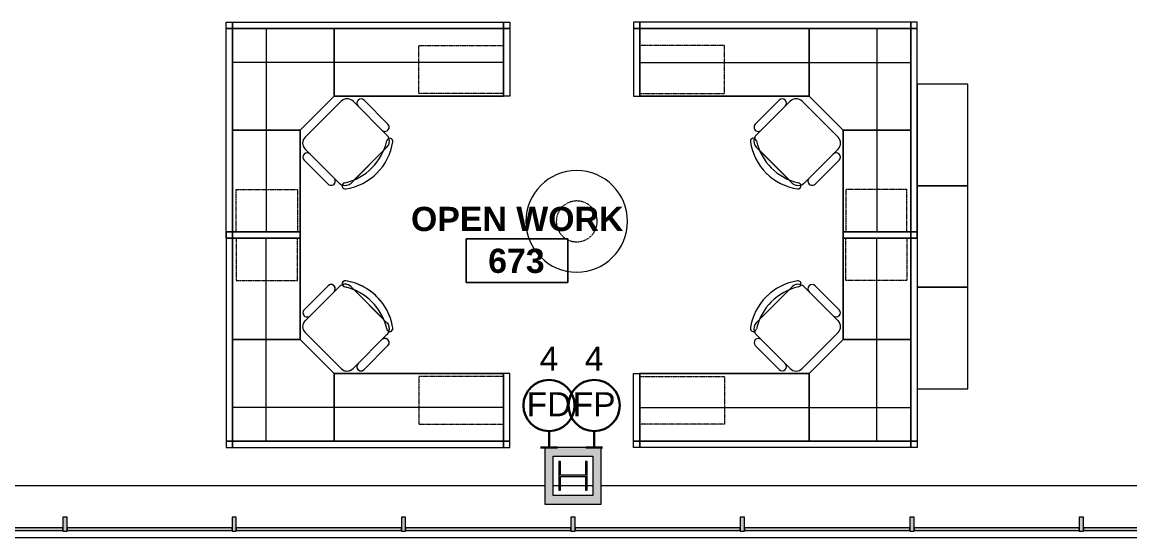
# Model space of a CAD drawing. Header units: inches. Extents: x -1180 to 2011, y -268 to 2143.
# Drawn here: x 467.8 to 860.3, y 717.9 to 900.7 of the extents above; entities that cross this region are included whole.
import ezdxf

# ---------------------------------------------------------------- set-up
doc = ezdxf.new("R2010")
doc.units = ezdxf.units.IN
doc.header["$MEASUREMENT"] = 0
for name, pattern in [('Hidden', [0.28125, 0.1875, -0.09375]), ('Hidden2', [0.140625, 0.09375, -0.046875]), ('Steelcase Hidden Line', [0.117188, 0.078125, -0.039062])]:
    doc.linetypes.add(name, pattern=pattern)
for name, color, linetype, lineweight in [('A-ANNO-NOTE', 131, 'Continuous', 13), ('A-AREA-IDEN', 2, 'Continuous', 9), ('A-GLAZ-CURT', 52, 'Continuous', 9), ('A-GLAZ-CWMG', 51, 'Continuous', 13), ('A-WALL', 113, 'Continuous', 13), ('A-WALL-PATT', 111, 'Continuous', 13), ('I-FURN', 30, 'Continuous', 9), ('I-FURN-PNLS', 30, 'Continuous', 9), ('I-WALL', 2, 'Continuous', 13), ('S-COLS', 52, 'Continuous', 13)]:
    doc.layers.add(name, color=color, linetype=linetype, lineweight=lineweight)
doc.styles.add('Swis721 Lt BT', font='swissl.ttf', dxfattribs={"height": 8.514638})
doc.styles.add('Swis721 Lt BT_B', font='', dxfattribs={"height": 8.583975})
doc.styles.get('Swis721 Lt BT_B').set_extended_font_data('Swis721 Lt BT', bold=True)

# ---------------------------------------------------------------- blocks, each defined once
blk = doc.blocks.new('HP-Bearing Pile-Column - HP10X57-5580024-6TH FLOOR POWER _ SIGNAL')
at = {"layer": 'S-COLS', "lineweight": 9}
blk.add_hatch(color=7, dxfattribs=at).paths.add_polyline_path([(-5.1, 5), (-5.1, 4.435), (-0.2825, 4.435), (-0.2825, -4.435), (-5.1, -4.435), (-5.1, -5), (5.1, -5), (5.1, -4.435), (0.2825, -4.435), (0.2825, 4.435), (5.1, 4.435), (5.1, 5), (-4.9623, 5)], flags=0)
at = {"layer": 'S-COLS', "color": 8, "lineweight": 20}
for p, q in [((5.1, 5), (-5.1, 5)), ((-5.1, 5), (-5.1, 4.435)), ((-5.1, 4.435), (-0.2825, 4.435)), ((-0.2825, 4.435), (-0.2825, -4.435)), ((0.2825, -4.435), (0.2825, 4.435)), ((0.2825, 4.435), (5.1, 4.435)), ((5.1, 4.435), (5.1, 5)), ((-0.2825, -4.435), (-5.1, -4.435)), ((-5.1, -4.435), (-5.1, -5)), ((-5.1, -5), (5.1, -5)), ((5.1, -4.435), (0.2825, -4.435)), ((5.1, -5), (5.1, -4.435))]:
    blk.add_line(p, q, dxfattribs=at)
blk = doc.blocks.new('System Panel - Glazed-5268268-6TH FLOOR POWER _ SIGNAL')
at = {"layer": 'A-GLAZ-CURT'}
blk.add_hatch(color=7, dxfattribs=at).paths.add_polyline_path([(-29.25, 1.75), (-29.25, 0.75), (29.25, 0.75), (29.25, 1.75)], flags=0)
at = {"layer": 'A-GLAZ-CURT', "color": 8, "lineweight": 20}
for p, q in [((29.25, 1.75), (-29.25, 1.75)), ((-29.25, 1.75), (-29.25, 0.75)), ((-29.25, 0.75), (29.25, 0.75)), ((29.25, 0.75), (29.25, 1.75))]:
    blk.add_line(p, q, dxfattribs=at)
blk = doc.blocks.new('System Panel - Glazed-5268278-6TH FLOOR POWER _ SIGNAL')
at = {"layer": 'A-GLAZ-CURT'}
blk.add_hatch(color=7, dxfattribs=at).paths.add_polyline_path([(-29.28, 1.75), (-29.28, 0.75), (29.28, 0.75), (29.28, 1.75), (-23.03, 1.75)], flags=0)
at = {"layer": 'A-GLAZ-CURT', "color": 8, "lineweight": 20}
for p, q in [((29.28, 1.75), (-29.28, 1.75)), ((-29.28, 1.75), (-29.28, 0.75)), ((-29.28, 0.75), (29.28, 0.75)), ((29.28, 0.75), (29.28, 1.75))]:
    blk.add_line(p, q, dxfattribs=at)
blk = doc.blocks.new('System Panel - Glazed-5268279-6TH FLOOR POWER _ SIGNAL')
at = {"layer": 'A-GLAZ-CURT'}
blk.add_hatch(color=7, dxfattribs=at).paths.add_polyline_path([(-18.4, 1.75), (-29.29, 1.75), (-29.29, 0.75), (29.29, 0.75), (29.29, 1.75)], flags=0)
at = {"layer": 'A-GLAZ-CURT', "color": 8, "lineweight": 20}
for p, q in [((29.29, 1.75), (-29.29, 1.75)), ((-29.29, 1.75), (-29.29, 0.75)), ((-29.29, 0.75), (29.29, 0.75)), ((29.29, 0.75), (29.29, 1.75))]:
    blk.add_line(p, q, dxfattribs=at)
blk = doc.blocks.new('System Panel - Glazed-5268280-6TH FLOOR POWER _ SIGNAL')
at = {"layer": 'A-GLAZ-CURT'}
blk.add_hatch(color=7, dxfattribs=at).paths.add_polyline_path([(-29.29, 1.75), (-29.29, 0.75), (29.29, 0.75), (29.29, 1.75)], flags=0)
at = {"layer": 'A-GLAZ-CURT', "color": 8, "lineweight": 20}
for p, q in [((29.29, 1.75), (-29.29, 1.75)), ((-29.29, 1.75), (-29.29, 0.75)), ((-29.29, 0.75), (29.29, 0.75)), ((29.29, 0.75), (29.29, 1.75))]:
    blk.add_line(p, q, dxfattribs=at)
blk = doc.blocks.new('Rectangular Mullion - 1_5_ x 2_5_ rectangular-5268262-6TH FLOOR POWER _ SIGNAL')
at = {"layer": 'A-GLAZ-CWMG', "lineweight": 9}
blk.add_hatch(color=7, dxfattribs=at).paths.add_polyline_path([(0.75, -2), (-0.75, -2), (-0.75, 3), (0.75, 3), (0.75, -1.75)], flags=0)
at = {"layer": 'A-GLAZ-CWMG', "color": 8, "lineweight": 20}
for p, q in [((-0.75, 3), (0.75, 3)), ((-0.75, -2), (-0.75, 3)), ((0.75, 3), (0.75, -2)), ((0.75, -2), (-0.75, -2))]:
    blk.add_line(p, q, dxfattribs=at)
blk = doc.blocks.new('F-Workstation - Generic Typical - F-Workstation - Generic Typical-V89-6TH FLOOR POWER _ SIGNAL')
at = {"layer": 'I-FURN'}
for p, q in [((25.76, -38.49), (38.49, -25.76)), ((38.49, -25.76), (25.76, -38.49)), ((25.76, -38.49), (38.49, -25.76)), ((42.73, -25.76), (54.75, -37.78)), ((44.5, -27.53), (42.73, -25.76)), ((42.73, -25.76), (44.5, -27.53)), ((46.62, -25.4), (55.1, -33.89)), ((55.1, -33.89), (46.62, -25.4)), ((46.62, -25.4), (55.1, -33.89)), ((44.5, -27.53), (52.98, -36.01)), ((52.98, -36.01), (44.5, -27.53)), ((52.98, -36.01), (44.5, -27.53)), ((44.5, -27.53), (52.98, -36.01)), ((54.75, -37.78), (52.98, -36.01)), ((52.98, -36.01), (54.75, -37.78)), ((37.78, -54.75), (25.76, -42.73)), ((25.76, -42.73), (27.53, -44.5)), ((27.53, -44.5), (25.76, -42.73)), ((53.65, -43.12), (43.12, -53.65)), ((53.57, -43.2), (54.75, -42.02)), ((54.75, -42.02), (53.57, -43.2)), ((33.89, -55.1), (25.4, -46.62)), ((25.4, -46.62), (33.89, -55.1)), ((33.89, -55.1), (25.4, -46.62)), ((36.01, -52.98), (27.53, -44.5)), ((27.53, -44.5), (36.01, -52.98)), ((27.53, -44.5), (36.01, -52.98)), ((36.01, -52.98), (27.53, -44.5)), ((43.2, -53.57), (53.57, -43.2)), ((53.57, -43.2), (43.2, -53.57)), ((36.01, -52.98), (37.78, -54.75)), ((37.78, -54.75), (36.01, -52.98)), ((42.02, -54.75), (43.2, -53.57)), ((43.2, -53.57), (42.02, -54.75))]:
    blk.add_line(p, q, dxfattribs=at)
for centre, radius, start, end in [((40.61, -27.88), 3, 45, 135), ((40.61, -27.88), 3, 45, 135), ((40.61, -27.88), 3, 45, 135), ((45.56, -26.46), 1.5, 45, 225), ((45.56, -26.46), 1.5, 45, 225), ((45.56, -26.46), 1.5, 60, 180), ((45.56, -26.46), 1.5, 180, 195), ((45.56, -26.46), 1.5, 195, 225), ((45.56, -26.46), 1.5, 45, 60), ((54.04, -34.95), 1.5, 225, 45), ((54.04, -34.95), 1.5, 225, 45), ((54.04, -34.95), 1.5, 0, 45), ((54.04, -34.95), 1.5, 330, 0), ((27.88, -40.61), 3, 135, 225), ((27.88, -40.61), 3, 135, 225), ((27.88, -40.61), 3, 135, 210), ((54.04, -34.95), 1.5, 225, 330), ((55.77, -39.97), 1.08, 351.1745, 171.1745), ((55.77, -39.97), 1.08, 351.1745, 171.1745), ((55.77, -39.97), 1.08, 96.1745, 171.1745), ((52.63, -39.9), 3, 18.7164, 45), ((52.63, -39.9), 3, 18.6047, 45), ((52.63, -39.9), 3, 30, 45), ((52.63, -39.9), 3, 315, 18.6047), ((52.63, -39.9), 3, 18.6047, 30), ((52.63, -39.9), 3, 15, 18.6047), ((52.63, -39.9), 3, 0, 15), ((55.77, -39.97), 1.08, 6.1745, 96.1745), ((27.88, -40.61), 3, 210, 225), ((35.53, -35.53), 19.64, 282.5758, 347.4242), ((35.53, -35.53), 19.64, 282.5758, 347.4242), ((37.07, -37.07), 20, 278.8255, 351.1745), ((37.07, -37.07), 20, 278.8255, 351.1745), ((35.53, -35.53), 19.64, 331.2121, 339.3182), ((35.53, -35.53), 19.64, 339.3182, 347.4242), ((52.63, -39.9), 3, 315, 330), ((52.63, -39.9), 3, 330, 345), ((52.63, -39.9), 3, 345, 0), ((37.07, -37.07), 20, 342.1309, 351.1745), ((55.77, -39.97), 1.08, 351.1745, 6.1745), ((26.46, -45.56), 1.5, 45, 225), ((26.46, -45.56), 1.5, 45, 225), ((26.46, -45.56), 1.5, 45, 210), ((26.46, -45.56), 1.5, 210, 225), ((35.53, -35.53), 19.64, 323.1061, 331.2121), ((37.07, -37.07), 20, 324.0436, 333.0873), ((37.07, -37.07), 20, 333.0873, 342.1309), ((35.53, -35.53), 19.64, 306.8939, 315), ((35.53, -35.53), 19.64, 315, 323.1061), ((37.07, -37.07), 20, 315, 324.0436), ((34.95, -54.04), 1.5, 225, 45), ((34.95, -54.04), 1.5, 225, 45), ((34.95, -54.04), 1.5, 0, 45), ((34.95, -54.04), 1.5, 315, 330), ((34.95, -54.04), 1.5, 330, 0), ((39.9, -52.63), 3, 225, 251.2836), ((39.9, -52.63), 3, 225, 251.3953), ((39.9, -52.63), 3, 225, 240), ((39.97, -55.77), 1.08, 98.8255, 278.8255), ((39.97, -55.77), 1.08, 98.8255, 278.8255), ((39.97, -55.77), 1.08, 128.8255, 188.8255), ((39.9, -52.63), 3, 251.3953, 315), ((39.97, -55.77), 1.08, 113.8255, 128.8255), ((39.97, -55.77), 1.08, 98.8255, 113.8255), ((35.53, -35.53), 19.64, 282.5758, 306.8939), ((39.9, -52.63), 3, 270, 315), ((37.07, -37.07), 20, 278.8255, 305.9564), ((37.07, -37.07), 20, 305.9564, 315), ((34.95, -54.04), 1.5, 225, 285), ((34.95, -54.04), 1.5, 285, 300), ((34.95, -54.04), 1.5, 300, 315), ((39.9, -52.63), 3, 240, 251.3953), ((39.97, -55.77), 1.08, 188.8255, 203.8255), ((39.9, -52.63), 3, 251.3953, 270), ((39.97, -55.77), 1.08, 203.8255, 218.8255), ((39.97, -55.77), 1.08, 218.8255, 248.8255), ((39.97, -55.77), 1.08, 248.8255, 263.8255), ((39.97, -55.77), 1.08, 263.8255, 278.8255)]:
    blk.add_arc(centre, radius, start, end, dxfattribs=at)
at = {"layer": 'I-FURN-PNLS'}
for p, q in [((-2.25, 2.25), (-2.25, 0)), ((0, 2.25), (-2.25, 2.25)), ((-2.25, 0), (0, 0)), ((0, 0), (-2.25, 0)), ((-2.25, 0), (-2.25, -96)), ((0, 0), (0, 2.25)), ((72, 2.25), (0, 2.25)), ((0, 2.25), (0, 0)), ((0, 0), (72, 0)), ((0, -96), (0, 0)), ((0, 0), (0, -36)), ((36, 0), (0, 0)), ((0, 0), (0, -36)), ((36, 0), (0, 0)), ((0, 0), (36, 0)), ((0, -36), (0, 0)), ((72, 0), (36, 0)), ((36, 0), (36, -24)), ((36, -24), (36, 0)), ((36, -24), (36, 0)), ((36, 0), (36, -24)), ((72, 0), (36, 0)), ((36, 0), (36, -24)), ((36, -24), (36, 0)), ((36, 0), (72, 0)), ((72, 2.25), (72, 0)), ((74.25, 2.25), (72, 2.25)), ((72, 0), (72, 2.25)), ((72, -24), (72, 0)), ((72, 0), (74.25, 0)), ((74.25, 0), (72, 0)), ((72, 0), (72, -24)), ((72, -24), (72, 0)), ((72, 0), (72, -24)), ((74.25, 0), (74.25, 2.25)), ((74.25, -24), (74.25, 0)), ((24, -36), (36, -24)), ((24, -36), (36, -24)), ((36, -24), (24, -36)), ((36, -24), (72, -24)), ((36, -24), (72, -24)), ((72, -24), (36, -24)), ((57, -24), (72, -24)), ((72, -24), (74.25, -24)), ((24, -36), (0, -36)), ((0, -36), (0, -96)), ((0, -36), (24, -36)), ((0, -36), (24, -36)), ((24, -36), (0, -36)), ((24, -36), (0, -36)), ((0, -36), (0, -96)), ((0, -96), (0, -36)), ((0, -36), (24, -36)), ((24, -96), (24, -36)), ((24, -96), (24, -36)), ((24, -36), (24, -96)), ((24, -96), (24, -66)), ((-2.25, -96), (-2.25, -98.25)), ((0, -96), (-2.25, -96)), ((-2.25, -96), (0, -96)), ((0, -96), (24, -96)), ((0, -98.25), (0, -96)), ((24, -96), (0, -96)), ((0, -96), (0, -98.25)), ((0, -96), (24, -96)), ((24, -96), (0, -96)), ((24, -98.25), (24, -96)), ((-2.25, -98.25), (0, -98.25)), ((0, -98.25), (24, -98.25))]:
    blk.add_line(p, q, dxfattribs=at)
at = {"layer": 'I-FURN-PNLS', "linetype": 'Hidden'}
for p, q in [((12, -96), (12, 0)), ((0, -12), (72, -12))]:
    blk.add_line(p, q, dxfattribs=at)
at = {"layer": 'I-FURN-PNLS', "linetype": 'Hidden2'}
for p, q in [((57, -1.37), (57, -23)), ((72, -1.37), (57, -1.37)), ((72, -23), (72, -1.37)), ((57, -23), (72, -23)), ((23, -66), (6, -66)), ((6, -66), (6, -96)), ((23, -96), (23, -66)), ((6, -96), (23, -96))]:
    blk.add_line(p, q, dxfattribs=at)
blk = doc.blocks.new('F-Workstation - Generic Typical - F-Workstation - Generic Typical-V99-6TH FLOOR POWER _ SIGNAL')
at = {"layer": 'I-FURN'}
for p, q in [((33.89, 55.1), (25.4, 46.62)), ((33.89, 55.1), (25.4, 46.62)), ((25.4, 46.62), (33.89, 55.1)), ((37.78, 54.75), (25.76, 42.73)), ((27.53, 44.5), (36.01, 52.98)), ((36.01, 52.98), (27.53, 44.5)), ((36.01, 52.98), (27.53, 44.5)), ((27.53, 44.5), (36.01, 52.98)), ((37.78, 54.75), (36.01, 52.98)), ((36.01, 52.98), (37.78, 54.75)), ((43.2, 53.57), (42.02, 54.75)), ((42.02, 54.75), (43.2, 53.57)), ((53.65, 43.12), (43.12, 53.65)), ((53.57, 43.2), (43.2, 53.57)), ((43.2, 53.57), (53.57, 43.2)), ((27.53, 44.5), (25.76, 42.73)), ((25.76, 42.73), (27.53, 44.5)), ((54.75, 42.02), (53.57, 43.2)), ((53.57, 43.2), (54.75, 42.02)), ((25.76, 38.49), (38.49, 25.76)), ((25.76, 38.49), (38.49, 25.76)), ((38.49, 25.76), (25.76, 38.49)), ((42.73, 25.76), (54.75, 37.78)), ((52.98, 36.01), (44.5, 27.53)), ((44.5, 27.53), (52.98, 36.01)), ((44.5, 27.53), (52.98, 36.01)), ((52.98, 36.01), (44.5, 27.53)), ((52.98, 36.01), (54.75, 37.78)), ((54.75, 37.78), (52.98, 36.01)), ((46.62, 25.4), (55.1, 33.89)), ((46.62, 25.4), (55.1, 33.89)), ((55.1, 33.89), (46.62, 25.4)), ((42.73, 25.76), (44.5, 27.53)), ((44.5, 27.53), (42.73, 25.76))]:
    blk.add_line(p, q, dxfattribs=at)
for centre, radius, start, end in [((34.95, 54.04), 1.5, 315, 135), ((34.95, 54.04), 1.5, 315, 135), ((34.95, 54.04), 1.5, 315, 135), ((39.9, 52.63), 3, 108.7164, 135), ((39.9, 52.63), 3, 108.6047, 135), ((39.9, 52.63), 3, 108.6047, 135), ((39.97, 55.77), 1.08, 81.1745, 261.1745), ((39.97, 55.77), 1.08, 81.1745, 261.1745), ((39.97, 55.77), 1.08, 81.1745, 261.1745), ((39.9, 52.63), 3, 45, 108.6047), ((39.9, 52.63), 3, 45, 108.6047), ((37.07, 37.07), 20, 8.8255, 81.1745), ((37.07, 37.07), 20, 8.8255, 81.1745), ((37.07, 37.07), 20, 8.8255, 81.1745), ((35.53, 35.53), 19.64, 12.5758, 77.4242), ((35.53, 35.53), 19.64, 12.5758, 77.4242), ((35.53, 35.53), 19.64, 12.5758, 77.4242), ((26.46, 45.56), 1.5, 135, 315), ((26.46, 45.56), 1.5, 135, 315), ((26.46, 45.56), 1.5, 135, 315), ((27.88, 40.61), 3, 135, 225), ((27.88, 40.61), 3, 135, 225), ((27.88, 40.61), 3, 135, 225), ((55.77, 39.97), 1.08, 188.8255, 8.8255), ((55.77, 39.97), 1.08, 188.8255, 8.8255), ((55.77, 39.97), 1.08, 188.8255, 8.8255), ((52.63, 39.9), 3, 341.3953, 45), ((52.63, 39.9), 3, 341.3953, 45), ((54.04, 34.95), 1.5, 315, 135), ((54.04, 34.95), 1.5, 315, 135), ((54.04, 34.95), 1.5, 315, 135), ((52.63, 39.9), 3, 315, 341.2836), ((52.63, 39.9), 3, 315, 340.6783), ((52.63, 39.9), 3, 315, 340.6783), ((45.56, 26.46), 1.5, 135, 315), ((45.56, 26.46), 1.5, 135, 315), ((45.56, 26.46), 1.5, 135, 315), ((40.61, 27.88), 3, 225, 315), ((40.61, 27.88), 3, 225, 315), ((40.61, 27.88), 3, 225, 315)]:
    blk.add_arc(centre, radius, start, end, dxfattribs=at)
at = {"layer": 'I-FURN-PNLS'}
for p, q in [((-2.25, 96), (-2.25, 98.25)), ((-2.25, 98.25), (0, 98.25)), ((0, 98.25), (0, 96)), ((0, 96), (0, 98.25)), ((0, 98.25), (24, 98.25)), ((24, 98.25), (24, 96)), ((0, 96), (-2.25, 96)), ((-2.25, 96), (0, 96)), ((-2.25, 0), (-2.25, 96)), ((0, 36), (0, 96)), ((0, 96), (24, 96)), ((0, 96), (0, 0)), ((24, 96), (0, 96)), ((24, 96), (0, 96)), ((0, 96), (0, 36)), ((0, 36), (0, 96)), ((0, 96), (24, 96)), ((24, 96), (24, 36)), ((24, 96), (24, 66)), ((24, 36), (24, 96)), ((24, 96), (24, 36)), ((24, 36), (0, 36)), ((0, 0), (0, 36)), ((0, 36), (24, 36)), ((24, 36), (0, 36)), ((0, 36), (0, 0)), ((0, 0), (0, 36)), ((0, 36), (24, 36)), ((0, 36), (24, 36)), ((24, 36), (0, 36)), ((24, 36), (36, 24)), ((36, 24), (24, 36)), ((24, 36), (36, 24)), ((36, 0), (36, 24)), ((36, 24), (72, 24)), ((36, 24), (36, 0)), ((36, 0), (36, 24)), ((36, 24), (36, 0)), ((72, 24), (36, 24)), ((36, 24), (36, 0)), ((36, 0), (36, 24)), ((36, 24), (72, 24)), ((57, 24), (72, 24)), ((72, 24), (72, 0)), ((72, 24), (74.25, 24)), ((72, 0), (72, 24)), ((72, 0), (72, 24)), ((72, 24), (72, 0)), ((74.25, 24), (74.25, 0)), ((-2.25, -2.25), (-2.25, 0)), ((-2.25, 0), (0, 0)), ((0, 0), (-2.25, 0)), ((0, -2.25), (-2.25, -2.25)), ((0, 0), (0, -2.25)), ((0, -2.25), (0, 0)), ((0, 0), (72, 0)), ((36, 0), (0, 0)), ((0, 0), (36, 0)), ((36, 0), (0, 0)), ((72, -2.25), (0, -2.25)), ((72, 0), (36, 0)), ((36, 0), (72, 0)), ((72, 0), (36, 0)), ((72, -2.25), (72, 0)), ((72, 0), (74.25, 0)), ((72, 0), (72, -2.25)), ((74.25, 0), (72, 0)), ((74.25, -2.25), (72, -2.25)), ((74.25, 0), (74.25, -2.25))]:
    blk.add_line(p, q, dxfattribs=at)
at = {"layer": 'I-FURN-PNLS', "linetype": 'Hidden2'}
for p, q in [((6, 96), (23, 96)), ((6, 66), (6, 96)), ((23, 96), (23, 66)), ((23, 66), (6, 66)), ((57, 1.37), (57, 23)), ((57, 23), (72, 23)), ((72, 23), (72, 1.37)), ((72, 1.37), (57, 1.37))]:
    blk.add_line(p, q, dxfattribs=at)
at = {"layer": 'I-FURN-PNLS', "linetype": 'Hidden'}
for p, q in [((12, 96), (12, 0)), ((0, 12), (72, 12))]:
    blk.add_line(p, q, dxfattribs=at)
blk = doc.blocks.new('F-Workstation - Generic Typical - F-Workstation - Generic Typical-V96-6TH FLOOR POWER _ SIGNAL')
at = {"layer": 'I-FURN'}
for p, q in [((33.89, 55.1), (25.4, 46.62)), ((33.89, 55.1), (25.4, 46.62)), ((25.4, 46.62), (33.89, 55.1)), ((37.78, 54.75), (25.76, 42.73)), ((27.53, 44.5), (36.01, 52.98)), ((36.01, 52.98), (27.53, 44.5)), ((36.01, 52.98), (27.53, 44.5)), ((27.53, 44.5), (36.01, 52.98)), ((37.78, 54.75), (36.01, 52.98)), ((36.01, 52.98), (37.78, 54.75)), ((43.2, 53.57), (42.02, 54.75)), ((42.02, 54.75), (43.2, 53.57)), ((53.65, 43.12), (43.12, 53.65)), ((53.57, 43.2), (43.2, 53.57)), ((43.2, 53.57), (53.57, 43.2)), ((27.53, 44.5), (25.76, 42.73)), ((25.76, 42.73), (27.53, 44.5)), ((54.75, 42.02), (53.57, 43.2)), ((53.57, 43.2), (54.75, 42.02)), ((25.76, 38.49), (38.49, 25.76)), ((25.76, 38.49), (38.49, 25.76)), ((38.49, 25.76), (25.76, 38.49)), ((42.73, 25.76), (54.75, 37.78)), ((52.98, 36.01), (44.5, 27.53)), ((44.5, 27.53), (52.98, 36.01)), ((44.5, 27.53), (52.98, 36.01)), ((52.98, 36.01), (44.5, 27.53)), ((52.98, 36.01), (54.75, 37.78)), ((54.75, 37.78), (52.98, 36.01)), ((46.62, 25.4), (55.1, 33.89)), ((46.62, 25.4), (55.1, 33.89)), ((55.1, 33.89), (46.62, 25.4)), ((42.73, 25.76), (44.5, 27.53)), ((44.5, 27.53), (42.73, 25.76))]:
    blk.add_line(p, q, dxfattribs=at)
for centre, radius, start, end in [((34.95, 54.04), 1.5, 315, 135), ((34.95, 54.04), 1.5, 315, 135), ((34.95, 54.04), 1.5, 315, 135), ((39.9, 52.63), 3, 108.7164, 135), ((39.9, 52.63), 3, 108.6047, 135), ((39.9, 52.63), 3, 108.6047, 135), ((39.97, 55.77), 1.08, 81.1745, 261.1745), ((39.97, 55.77), 1.08, 81.1745, 261.1745), ((39.97, 55.77), 1.08, 81.1745, 261.1745), ((39.9, 52.63), 3, 45, 108.6047), ((39.9, 52.63), 3, 45, 108.6047), ((37.07, 37.07), 20, 8.8255, 81.1745), ((37.07, 37.07), 20, 8.8255, 81.1745), ((37.07, 37.07), 20, 8.8255, 81.1745), ((35.53, 35.53), 19.64, 12.5758, 77.4242), ((35.53, 35.53), 19.64, 12.5758, 77.4242), ((35.53, 35.53), 19.64, 12.5758, 77.4242), ((26.46, 45.56), 1.5, 135, 315), ((26.46, 45.56), 1.5, 135, 315), ((26.46, 45.56), 1.5, 135, 315), ((27.88, 40.61), 3, 135, 225), ((27.88, 40.61), 3, 135, 225), ((27.88, 40.61), 3, 135, 225), ((55.77, 39.97), 1.08, 188.8255, 8.8255), ((55.77, 39.97), 1.08, 188.8255, 8.8255), ((55.77, 39.97), 1.08, 188.8255, 8.8255), ((52.63, 39.9), 3, 341.3953, 45), ((52.63, 39.9), 3, 341.3953, 45), ((54.04, 34.95), 1.5, 315, 135), ((54.04, 34.95), 1.5, 315, 135), ((54.04, 34.95), 1.5, 315, 135), ((52.63, 39.9), 3, 315, 341.2836), ((52.63, 39.9), 3, 315, 341.3953), ((52.63, 39.9), 3, 315, 341.3953), ((45.56, 26.46), 1.5, 135, 315), ((45.56, 26.46), 1.5, 135, 315), ((45.56, 26.46), 1.5, 135, 315), ((40.61, 27.88), 3, 225, 315), ((40.61, 27.88), 3, 225, 315), ((40.61, 27.88), 3, 225, 315)]:
    blk.add_arc(centre, radius, start, end, dxfattribs=at)
at = {"layer": 'I-FURN-PNLS'}
for p, q in [((-2.25, 96), (-2.25, 98.25)), ((-2.25, 98.25), (0, 98.25)), ((0, 98.25), (0, 96)), ((0, 96), (0, 98.25)), ((0, 98.25), (24, 98.25)), ((24, 98.25), (24, 96)), ((0, 96), (-2.25, 96)), ((-2.25, 96), (0, 96)), ((-2.25, 0), (-2.25, 96)), ((0, 36), (0, 96)), ((0, 96), (24, 96)), ((0, 96), (0, 0)), ((24, 96), (0, 96)), ((24, 96), (0, 96)), ((0, 96), (0, 36)), ((0, 36), (0, 96)), ((0, 96), (24, 96)), ((24, 96), (24, 36)), ((24, 96), (24, 66)), ((24, 36), (24, 96)), ((24, 96), (24, 36)), ((24, 36), (0, 36)), ((0, 0), (0, 36)), ((0, 36), (24, 36)), ((24, 36), (0, 36)), ((0, 36), (0, 0)), ((0, 0), (0, 36)), ((0, 36), (24, 36)), ((0, 36), (24, 36)), ((24, 36), (0, 36)), ((24, 36), (36, 24)), ((36, 24), (24, 36)), ((24, 36), (36, 24)), ((36, 0), (36, 24)), ((36, 24), (72, 24)), ((36, 24), (36, 0)), ((36, 0), (36, 24)), ((36, 24), (36, 0)), ((72, 24), (36, 24)), ((36, 24), (36, 0)), ((36, 0), (36, 24)), ((36, 24), (72, 24)), ((57, 24), (72, 24)), ((72, 24), (72, 0)), ((72, 24), (74.25, 24)), ((72, 0), (72, 24)), ((72, 0), (72, 24)), ((72, 24), (72, 0)), ((74.25, 24), (74.25, 0)), ((-2.25, -2.25), (-2.25, 0)), ((-2.25, 0), (0, 0)), ((0, 0), (-2.25, 0)), ((0, -2.25), (-2.25, -2.25)), ((0, 0), (0, -2.25)), ((0, -2.25), (0, 0)), ((0, 0), (72, 0)), ((36, 0), (0, 0)), ((0, 0), (36, 0)), ((36, 0), (0, 0)), ((72, -2.25), (0, -2.25)), ((72, 0), (36, 0)), ((36, 0), (72, 0)), ((72, 0), (36, 0)), ((72, -2.25), (72, 0)), ((72, 0), (74.25, 0)), ((72, 0), (72, -2.25)), ((74.25, 0), (72, 0)), ((74.25, -2.25), (72, -2.25)), ((74.25, 0), (74.25, -2.25))]:
    blk.add_line(p, q, dxfattribs=at)
at = {"layer": 'I-FURN-PNLS', "linetype": 'Hidden2'}
for p, q in [((6, 96), (23, 96)), ((6, 66), (6, 96)), ((23, 96), (23, 66)), ((23, 66), (6, 66)), ((57, 1.37), (57, 23)), ((57, 23), (72, 23)), ((72, 23), (72, 1.37)), ((72, 1.37), (57, 1.37))]:
    blk.add_line(p, q, dxfattribs=at)
at = {"layer": 'I-FURN-PNLS', "linetype": 'Hidden'}
for p, q in [((12, 96), (12, 0)), ((0, 12), (72, 12))]:
    blk.add_line(p, q, dxfattribs=at)
blk = doc.blocks.new('F-Workstation - Generic Typical - F-Workstation - Generic Typical-V100-6TH FLOOR POWER _ SIGNAL')
at = {"layer": 'I-FURN'}
for p, q in [((25.76, -38.49), (38.49, -25.76)), ((38.49, -25.76), (25.76, -38.49)), ((25.76, -38.49), (38.49, -25.76)), ((42.73, -25.76), (54.75, -37.78)), ((44.5, -27.53), (42.73, -25.76)), ((42.73, -25.76), (44.5, -27.53)), ((46.62, -25.4), (55.1, -33.89)), ((55.1, -33.89), (46.62, -25.4)), ((46.62, -25.4), (55.1, -33.89)), ((44.5, -27.53), (52.98, -36.01)), ((52.98, -36.01), (44.5, -27.53)), ((52.98, -36.01), (44.5, -27.53)), ((44.5, -27.53), (52.98, -36.01)), ((54.75, -37.78), (52.98, -36.01)), ((52.98, -36.01), (54.75, -37.78)), ((37.78, -54.75), (25.76, -42.73)), ((25.76, -42.73), (27.53, -44.5)), ((27.53, -44.5), (25.76, -42.73)), ((53.65, -43.12), (43.12, -53.65)), ((53.57, -43.2), (54.75, -42.02)), ((54.75, -42.02), (53.57, -43.2)), ((33.89, -55.1), (25.4, -46.62)), ((25.4, -46.62), (33.89, -55.1)), ((33.89, -55.1), (25.4, -46.62)), ((36.01, -52.98), (27.53, -44.5)), ((27.53, -44.5), (36.01, -52.98)), ((27.53, -44.5), (36.01, -52.98)), ((36.01, -52.98), (27.53, -44.5)), ((43.2, -53.57), (53.57, -43.2)), ((53.57, -43.2), (43.2, -53.57)), ((36.01, -52.98), (37.78, -54.75)), ((37.78, -54.75), (36.01, -52.98)), ((42.02, -54.75), (43.2, -53.57)), ((43.2, -53.57), (42.02, -54.75))]:
    blk.add_line(p, q, dxfattribs=at)
for centre, radius, start, end in [((40.61, -27.88), 3, 45, 135), ((40.61, -27.88), 3, 45, 135), ((40.61, -27.88), 3, 45, 135), ((45.56, -26.46), 1.5, 45, 225), ((45.56, -26.46), 1.5, 45, 225), ((45.56, -26.46), 1.5, 45, 225), ((54.04, -34.95), 1.5, 225, 45), ((54.04, -34.95), 1.5, 225, 45), ((54.04, -34.95), 1.5, 225, 45), ((27.88, -40.61), 3, 135, 225), ((27.88, -40.61), 3, 135, 225), ((27.88, -40.61), 3, 135, 225), ((55.77, -39.97), 1.08, 351.1745, 171.1745), ((55.77, -39.97), 1.08, 351.1745, 171.1745), ((55.77, -39.97), 1.08, 351.1745, 171.1745), ((52.63, -39.9), 3, 18.7164, 45), ((52.63, -39.9), 3, 19.3217, 45), ((52.63, -39.9), 3, 19.3217, 45), ((52.63, -39.9), 3, 315, 18.6047), ((52.63, -39.9), 3, 315, 18.6047), ((35.53, -35.53), 19.64, 282.5758, 347.4242), ((35.53, -35.53), 19.64, 282.5758, 347.4242), ((35.53, -35.53), 19.64, 282.5758, 347.4242), ((37.07, -37.07), 20, 278.8255, 351.1745), ((37.07, -37.07), 20, 278.8255, 351.1745), ((37.07, -37.07), 20, 278.8255, 351.1745), ((26.46, -45.56), 1.5, 45, 225), ((26.46, -45.56), 1.5, 45, 225), ((26.46, -45.56), 1.5, 45, 225), ((34.95, -54.04), 1.5, 225, 45), ((34.95, -54.04), 1.5, 225, 45), ((34.95, -54.04), 1.5, 225, 45), ((39.9, -52.63), 3, 225, 251.2836), ((39.9, -52.63), 3, 225, 251.3953), ((39.9, -52.63), 3, 225, 251.3953), ((39.97, -55.77), 1.08, 98.8255, 278.8255), ((39.97, -55.77), 1.08, 98.8255, 278.8255), ((39.97, -55.77), 1.08, 98.8255, 278.8255), ((39.9, -52.63), 3, 251.3953, 315), ((39.9, -52.63), 3, 251.3953, 315)]:
    blk.add_arc(centre, radius, start, end, dxfattribs=at)
at = {"layer": 'I-FURN-PNLS'}
for p, q in [((-2.25, 2.25), (-2.25, 0)), ((0, 2.25), (-2.25, 2.25)), ((-2.25, 0), (0, 0)), ((0, 0), (-2.25, 0)), ((-2.25, 0), (-2.25, -96)), ((0, 0), (0, 2.25)), ((72, 2.25), (0, 2.25)), ((0, 2.25), (0, 0)), ((0, 0), (72, 0)), ((0, -96), (0, 0)), ((0, 0), (0, -36)), ((36, 0), (0, 0)), ((0, 0), (0, -36)), ((36, 0), (0, 0)), ((0, 0), (36, 0)), ((0, -36), (0, 0)), ((72, 0), (36, 0)), ((36, 0), (36, -24)), ((36, -24), (36, 0)), ((36, -24), (36, 0)), ((36, 0), (36, -24)), ((72, 0), (36, 0)), ((36, 0), (36, -24)), ((36, -24), (36, 0)), ((36, 0), (72, 0)), ((72, 2.25), (72, 0)), ((74.25, 2.25), (72, 2.25)), ((72, 0), (72, 2.25)), ((72, -24), (72, 0)), ((72, 0), (74.25, 0)), ((74.25, 0), (72, 0)), ((72, 0), (72, -24)), ((72, -24), (72, 0)), ((72, 0), (72, -24)), ((74.25, 0), (74.25, 2.25)), ((74.25, -24), (74.25, 0)), ((24, -36), (36, -24)), ((24, -36), (36, -24)), ((36, -24), (24, -36)), ((36, -24), (72, -24)), ((36, -24), (72, -24)), ((72, -24), (36, -24)), ((57, -24), (72, -24)), ((72, -24), (74.25, -24)), ((24, -36), (0, -36)), ((0, -36), (0, -96)), ((0, -36), (24, -36)), ((0, -36), (24, -36)), ((24, -36), (0, -36)), ((24, -36), (0, -36)), ((0, -36), (0, -96)), ((0, -96), (0, -36)), ((0, -36), (24, -36)), ((24, -96), (24, -36)), ((24, -96), (24, -36)), ((24, -36), (24, -96)), ((24, -96), (24, -66)), ((-2.25, -96), (-2.25, -98.25)), ((0, -96), (-2.25, -96)), ((-2.25, -96), (0, -96)), ((0, -96), (24, -96)), ((0, -98.25), (0, -96)), ((24, -96), (0, -96)), ((0, -96), (0, -98.25)), ((0, -96), (24, -96)), ((24, -96), (0, -96)), ((24, -98.25), (24, -96)), ((-2.25, -98.25), (0, -98.25)), ((0, -98.25), (24, -98.25))]:
    blk.add_line(p, q, dxfattribs=at)
at = {"layer": 'I-FURN-PNLS', "linetype": 'Hidden'}
for p, q in [((12, -96), (12, 0)), ((0, -12), (72, -12))]:
    blk.add_line(p, q, dxfattribs=at)
at = {"layer": 'I-FURN-PNLS', "linetype": 'Hidden2'}
for p, q in [((57, -1.37), (57, -23)), ((72, -1.37), (57, -1.37)), ((72, -23), (72, -1.37)), ((57, -23), (72, -23)), ((23, -66), (6, -66)), ((6, -66), (6, -96)), ((23, -96), (23, -66)), ((6, -96), (23, -96))]:
    blk.add_line(p, q, dxfattribs=at)
blk = doc.blocks.new('Steelcase Coalesse - Host - Table - Round - 36_-5503981-6TH FLOOR POWER _ SIGNAL')
at = {"layer": 'I-FURN'}
for start, end in [(360, 180), (180, 0)]:
    blk.add_arc((-26.14, -21.68), 18, start, end, dxfattribs=at)
at = {"layer": 'I-FURN', "linetype": 'Steelcase Hidden Line'}
for start, end in [(0, 180), (180, 360)]:
    blk.add_arc((-26.14, -21.68), 7.25, start, end, dxfattribs=at)
blk = doc.blocks.new('F-Lateral File - 2 Drawers x 18_D x 36_W-5221991-6TH FLOOR POWER _ SIGNAL')
at = {"layer": 'I-FURN-PNLS'}
for p, q in [((16.8, 8.2), (-19.2, 8.2)), ((-19.2, 8.2), (-19.2, -9.8)), ((16.8, -9.8), (16.8, 8.2)), ((-19.2, -9.8), (16.8, -9.8))]:
    blk.add_line(p, q, dxfattribs=at)
blk = doc.blocks.new('Room Tag - Room Name and Number-3379422-6TH FLOOR POWER _ SIGNAL')
at = {"layer": 'A-AREA-IDEN'}
for p, q in [((-0.1881, -0.1636), (-0.1881, -0.0018)), ((-0.1881, -0.0018), (0.1869, -0.0018)), ((0.1869, -0.0018), (-0.1881, -0.0018)), ((-0.1881, -0.0018), (-0.1881, -0.1636)), ((0.1869, -0.0018), (0.1869, -0.1636)), ((0.1869, -0.1636), (0.1869, -0.0018)), ((0.1869, -0.1636), (-0.1881, -0.1636)), ((-0.1881, -0.1636), (0.1869, -0.1636))]:
    blk.add_line(p, q, dxfattribs=at)

msp = doc.modelspace()

# ---------------------------------------------------------------- hatches: boundary and pattern name
at = {"layer": 'A-WALL-PATT', "lineweight": 9}
for points in [[(652.97, 729.92), (655.97, 729.92), (655.97, 749.92), (652.97, 749.92), (652.97, 736.45)], [(655.97, 746.92), (672.97, 746.92), (672.97, 749.92), (655.97, 749.92)], [(672.97, 729.92), (672.97, 746.92), (669.97, 746.92), (669.97, 729.92)], [(662.22, 729.92), (669.97, 729.92), (669.97, 732.92), (655.97, 732.92), (655.97, 729.92)]]:
    msp.add_hatch(color=7, dxfattribs=at).paths.add_polyline_path(points, flags=0)

# ---------------------------------------------------------------- linework, layer by layer
at = {"layer": 'A-ANNO-NOTE', "lineweight": 30}
for p, q in [((654.47, 749.92), (654.47, 755.78)), ((670.47, 749.92), (670.47, 755.78)), ((657.47, 749.92), (651.47, 749.92)), ((673.47, 749.92), (667.47, 749.92))]:
    msp.add_line(p, q, dxfattribs=at)
for centre in [(654.47, 764.85), (670.47, 764.85)]:
    msp.add_circle(centre, 9.07, dxfattribs=at)
at = {"layer": 'A-WALL', "lineweight": 9}
for p, q in [((424.79, 736.45), (652.97, 736.45)), ((655.97, 736.45), (657.97, 736.45)), ((658.54, 736.45), (667.41, 736.45)), ((667.97, 736.45), (669.97, 736.45)), ((672.97, 736.45), (901.24, 736.45)), ((1201.15, 717.95), (-955.72, 717.95))]:
    msp.add_line(p, q, dxfattribs=at)
at = {"layer": 'I-WALL', "color": 8, "lineweight": 20}
for p, q in [((652.97, 749.92), (652.97, 729.92)), ((672.97, 749.92), (652.97, 749.92)), ((672.97, 729.92), (672.97, 749.92)), ((655.97, 732.92), (655.97, 746.92)), ((655.97, 746.92), (669.97, 746.92)), ((669.97, 746.92), (669.97, 732.92)), ((669.97, 732.92), (655.97, 732.92)), ((652.97, 729.92), (672.97, 729.92))]:
    msp.add_line(p, q, dxfattribs=at)

# ---------------------------------------------------------------- block references
at = {"layer": 'A-AREA-IDEN', "xscale": 95.99999999999994, "yscale": 95.99999999999994, "zscale": 95.99999999999994}
msp.add_blockref('Room Tag - Room Name and Number-3379422-6TH FLOOR POWER _ SIGNAL', (643.18, 824.1), dxfattribs=at)
at = {"layer": 'A-GLAZ-CURT', "rotation": 180}
for name, p in [('System Panel - Glazed-5268268-6TH FLOOR POWER _ SIGNAL', (452.92, 722.26)), ('System Panel - Glazed-5268268-6TH FLOOR POWER _ SIGNAL', (512.92, 722.26)), ('System Panel - Glazed-5268268-6TH FLOOR POWER _ SIGNAL', (572.92, 722.26)), ('System Panel - Glazed-5268278-6TH FLOOR POWER _ SIGNAL', (632.94, 722.26)), ('System Panel - Glazed-5268268-6TH FLOOR POWER _ SIGNAL', (692.97, 722.26)), ('System Panel - Glazed-5268279-6TH FLOOR POWER _ SIGNAL', (753.01, 722.26)), ('System Panel - Glazed-5268280-6TH FLOOR POWER _ SIGNAL', (813.09, 722.26)), ('System Panel - Glazed-5268268-6TH FLOOR POWER _ SIGNAL', (873.13, 722.26))]:
    msp.add_blockref(name, p, dxfattribs=at)
at = {"layer": 'A-GLAZ-CWMG', "lineweight": 9, "extrusion": (0, 0, -1)}
for p in [(-482.92, 722.26), (-542.92, 722.26), (-602.92, 722.26), (-662.97, 722.26), (-722.97, 722.26), (-783.05, 722.26), (-843.13, 722.26)]:
    msp.add_blockref('Rectangular Mullion - 1_5_ x 2_5_ rectangular-5268262-6TH FLOOR POWER _ SIGNAL', p, dxfattribs=at)
at = {"layer": 'I-FURN'}
msp.add_blockref('Steelcase Coalesse - Host - Table - Round - 36_-5503981-6TH FLOOR POWER _ SIGNAL', (690.43, 851.75), dxfattribs=at)
at = {"layer": 'I-FURN-PNLS'}
for name, p, rotation in [('F-Workstation - Generic Typical - F-Workstation - Generic Typical-V99-6TH FLOOR POWER _ SIGNAL', (542.29, 898.42), 270.0000000000005), ('F-Workstation - Generic Typical - F-Workstation - Generic Typical-V100-6TH FLOOR POWER _ SIGNAL', (782.66, 898.42), 269.9999999999995), ('F-Lateral File - 2 Drawers x 18_D x 36_W-5221991-6TH FLOOR POWER _ SIGNAL', (794.7, 859.53), 269.9999999999998), ('F-Lateral File - 2 Drawers x 18_D x 36_W-5221991-6TH FLOOR POWER _ SIGNAL', (794.7, 823.53), 269.9999999999998), ('F-Workstation - Generic Typical - F-Workstation - Generic Typical-V89-6TH FLOOR POWER _ SIGNAL', (542.29, 752.17), 90.00000000000044), ('F-Workstation - Generic Typical - F-Workstation - Generic Typical-V96-6TH FLOOR POWER _ SIGNAL', (782.66, 752.17), 89.99999999999957), ('F-Lateral File - 2 Drawers x 18_D x 36_W-5221991-6TH FLOOR POWER _ SIGNAL', (794.7, 787.53), 269.9999999999998)]:
    msp.add_blockref(name, p, dxfattribs=dict(at, rotation=rotation))
at = {"layer": 'S-COLS', "lineweight": 9, "rotation": 89.99999999999991}
msp.add_blockref('HP-Bearing Pile-Column - HP10X57-5580024-6TH FLOOR POWER _ SIGNAL', (662.97, 739.92), dxfattribs=at)

# ---------------------------------------------------------------- texts
at = {"layer": 'A-ANNO-NOTE', "lineweight": 9, "attachment_point": 2, "line_spacing_factor": 1.00667, "style": 'Swis721 Lt BT'}
for s, insert, char_height, width in [('4', (654.46, 785.69), 8.51, 7.56), ('4', (670.46, 785.69), 8.51, 7.56), ('FD', (654.46, 769.55), 8.515, 18.036), ('FP', (670.46, 769.55), 8.515, 16.74)]:
    msp.add_mtext(s, dxfattribs=dict(at, insert=insert, char_height=char_height, width=width))
at = {"layer": 'A-AREA-IDEN', "char_height": 8.584, "attachment_point": 2, "line_spacing_factor": 0.998538, "style": 'Swis721 Lt BT_B'}
for s, insert, width in [('OPEN WORK', (643.19, 835.24), 84.132), ('673', (642.91, 820.41), 23.004)]:
    msp.add_mtext(s, dxfattribs=dict(at, insert=insert, width=width))

doc.saveas('drawing.dxf')
